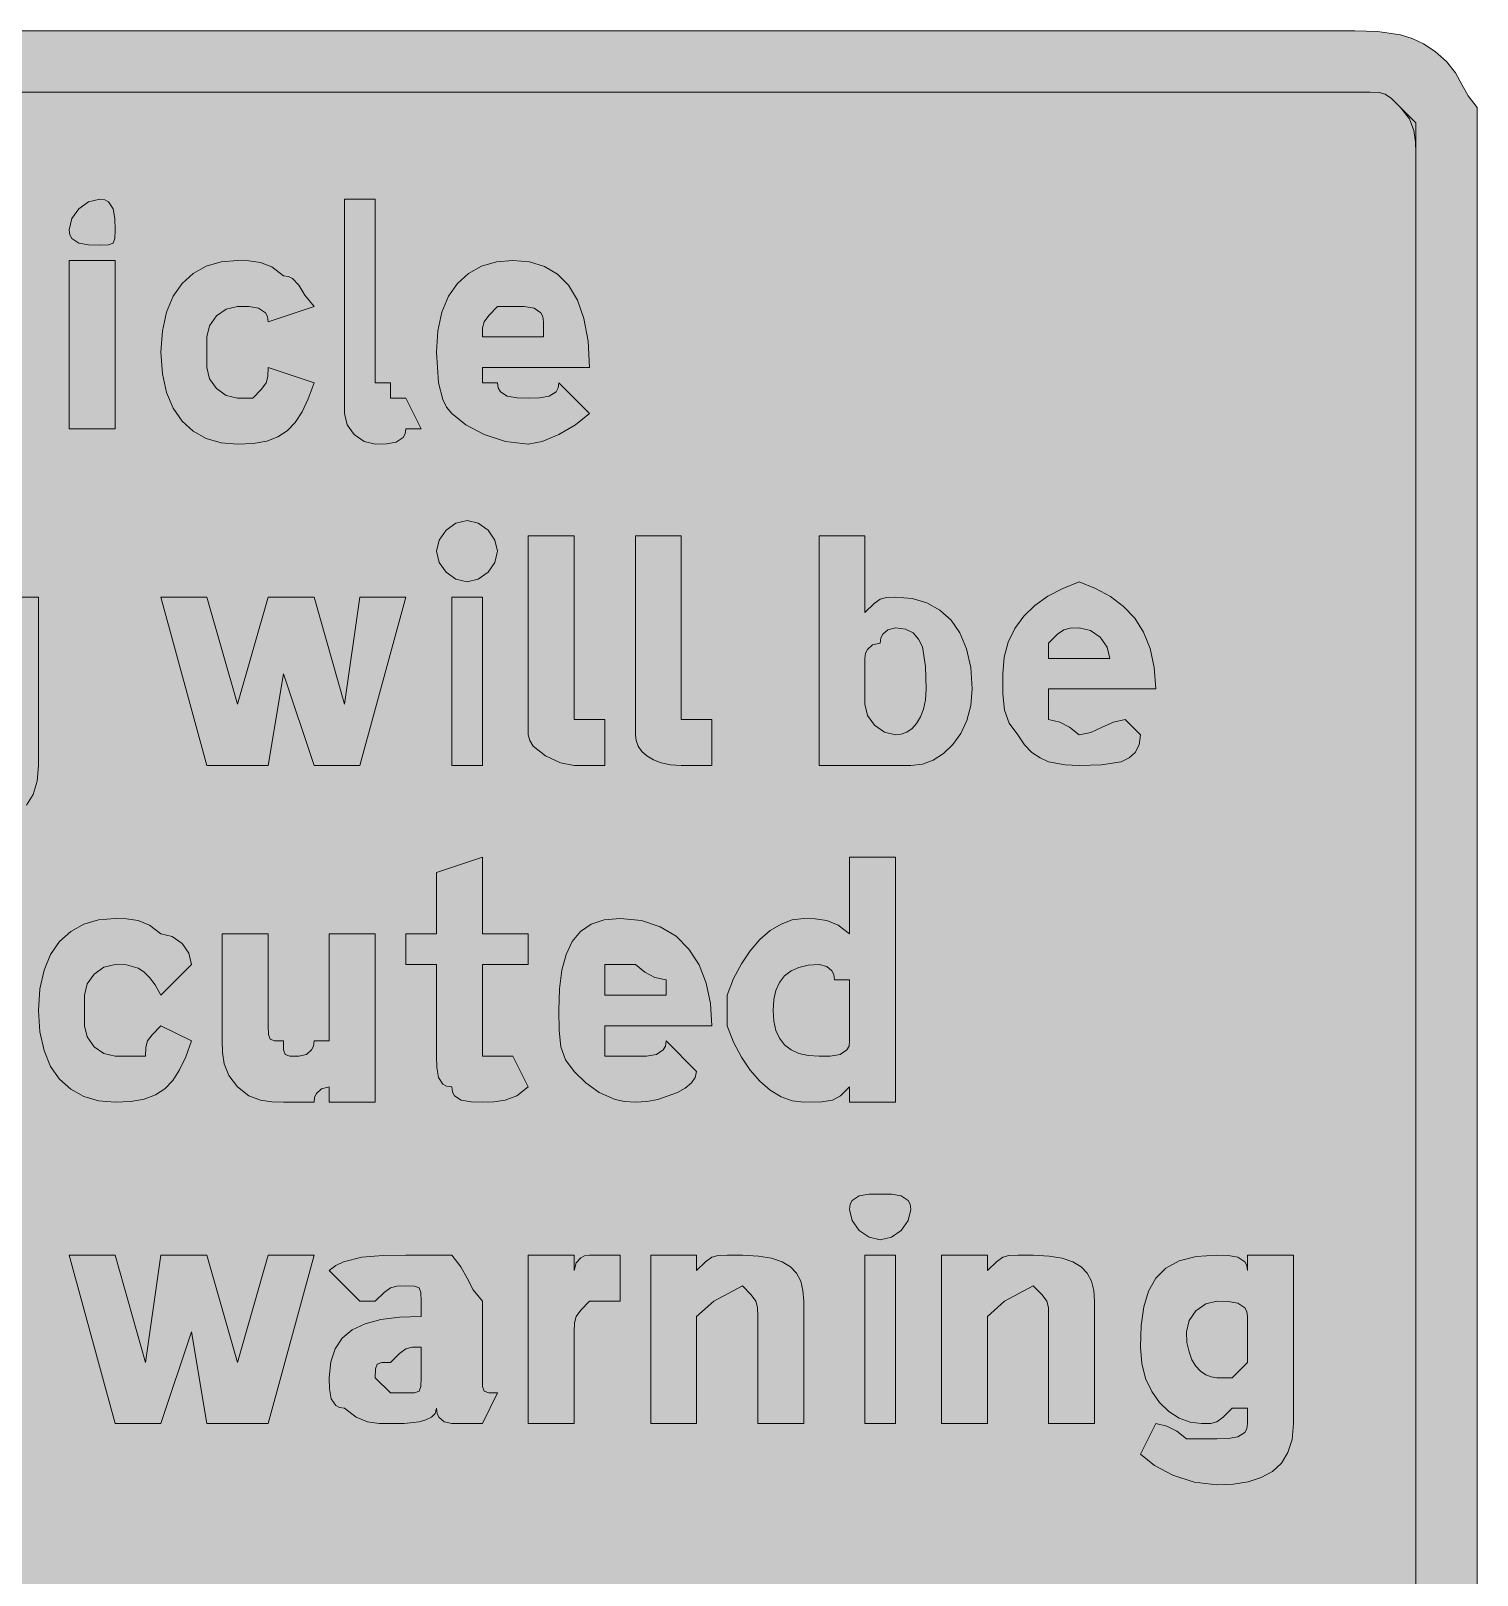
# Model space of a CAD drawing. Header units: metres. Extents: x 169 to 396, y 11 to 263.
# Drawn here: x 282.1 to 395.6, y 141.5 to 262.6 of the extents above; entities that cross this region are included whole.
import ezdxf

# ---------------------------------------------------------------- set-up
doc = ezdxf.new("R2010")
doc.units = ezdxf.units.M
doc.layers.add('FILL_RED_FF0000', color=7, linetype='Continuous', true_color=0xff0000)
doc.layers.add('FILL_WHITE_FFFFFF', color=7, linetype='Continuous', true_color=0xffffff)

msp = doc.modelspace()

# ---------------------------------------------------------------- hatches: boundary and pattern name
at = {"layer": 'FILL_RED_FF0000', "true_color": 0xff0000}
h = msp.add_hatch(color=7, dxfattribs=at)
h.dxf.hatch_style = 1
h.paths.add_polyline_path([(395.55, 16.56), (394.84, 15.68), (394.35, 14.91), (393.86, 14.37), (393.55, 14.21), (393.15, 14.16), (391.35, 12.51), (390.45, 11.97), (389.55, 11.76), (388.65, 11.07), (387.75, 10.71), (386.85, 10.58), (385.95, 10.56), (179.55, 10.56), (178.65, 10.62), (177.75, 10.78), (176.85, 11.07), (175.95, 11.46), (174.15, 12.58), (172.35, 14.16), (171.47, 14.37), (170.7, 14.91), (170.16, 15.68), (169.95, 16.56), (169.76, 17.46), (169.35, 18.36), (168.94, 19.26), (168.75, 20.16), (168.75, 252.96), (168.81, 253.86), (168.98, 254.76), (169.26, 255.66), (169.65, 256.56), (170.78, 258.36), (172.35, 260.16), (174.15, 261.81), (175.05, 262.35), (175.95, 262.56), (179.55, 262.56), (385.95, 262.56), (387.75, 262.52), (389.55, 262.26), (390.45, 261.97), (391.35, 261.55), (392.25, 260.95), (393.15, 260.16), (393.86, 259.26), (394.35, 258.36), (394.84, 257.46), (395.55, 256.56), (395.55, 252.96), (395.55, 20.16), (395.55, 16.56)])
h.paths.add_polyline_path([(174.77, 19.26), (174.9, 18.36), (175.26, 17.46), (175.95, 16.56), (177.15, 16.56), (177.86, 15.87), (178.35, 15.51), (178.84, 15.38), (179.55, 15.36), (385.95, 15.36), (386.85, 15.55), (387.75, 15.96), (388.65, 16.37), (389.55, 16.56), (390.24, 17.46), (390.6, 18.36), (390.73, 19.26), (390.75, 20.16), (390.75, 252.96), (390.73, 253.86), (390.6, 254.76), (390.24, 255.66), (389.55, 256.56), (388.84, 257.25), (388.35, 257.61), (387.86, 257.74), (387.15, 257.76), (385.95, 257.76), (179.55, 257.76), (178.65, 257.74), (177.75, 257.61), (176.85, 257.25), (175.95, 256.56), (175.26, 255.66), (174.9, 254.76), (174.77, 253.86), (174.75, 252.96), (174.75, 20.16), (174.77, 19.26)], flags=16)
h = msp.add_hatch(color=7, dxfattribs=at)
h.dxf.hatch_style = 1
h.paths.add_polyline_path([(288.73, 246.27), (288.6, 245.91), (288.24, 245.78), (287.55, 245.76), (286.67, 245.78), (285.9, 245.91), (285.36, 246.27), (285.2, 246.56), (285.15, 246.96), (285.36, 247.84), (285.9, 248.61), (286.67, 249.15), (287.55, 249.36), (287.95, 249.31), (288.24, 249.15), (288.6, 248.61), (288.73, 247.84), (288.75, 246.96), (288.73, 246.27)])
h = msp.add_hatch(color=7, dxfattribs=at)
h.dxf.hatch_style = 1
h.paths.add_polyline_path([(309.15, 234.96), (310.35, 234.96), (310.35, 233.76), (311.55, 233.76), (312.75, 231.36), (311.55, 231.36), (311.5, 230.96), (311.34, 230.67), (310.8, 230.31), (310.03, 230.18), (309.15, 230.16), (308.27, 230.37), (307.5, 230.91), (306.96, 231.68), (306.75, 232.56), (306.75, 233.76), (306.75, 249.36), (309.15, 249.36), (309.15, 234.96)])
h = msp.add_hatch(color=7, dxfattribs=at)
h.dxf.hatch_style = 1
h.paths.add_polyline_path([(285.15, 231.36), (285.15, 244.56), (288.75, 244.56), (288.75, 231.36), (285.15, 231.36)])
h = msp.add_hatch(color=7, dxfattribs=at)
h.dxf.hatch_style = 1
h.paths.add_polyline_path([(299.25, 244.54), (300.15, 244.41), (301.05, 244.05), (301.95, 243.36), (302.35, 243.31), (302.66, 243.15), (303.15, 242.61), (303.64, 241.84), (304.35, 240.96), (300.75, 239.76), (300.7, 240.16), (300.54, 240.45), (300, 240.81), (299.23, 240.94), (298.35, 240.96), (297.47, 240.75), (296.7, 240.21), (296.16, 239.44), (295.95, 238.56), (295.95, 237.36), (295.95, 236.16), (296.16, 235.28), (296.7, 234.51), (297.47, 233.97), (298.35, 233.76), (299.55, 233.76), (300.24, 234.47), (300.6, 234.96), (300.73, 235.45), (300.75, 236.16), (304.35, 234.96), (303.9, 233.72), (303.41, 232.69), (302.87, 231.86), (302.25, 231.21), (301.51, 230.73), (300.64, 230.4), (299.59, 230.22), (298.35, 230.16), (297.06, 230.27), (295.89, 230.61), (294.87, 231.17), (294, 231.96), (293.3, 232.97), (292.78, 234.21), (292.46, 235.67), (292.35, 237.36), (292.46, 239.05), (292.78, 240.51), (293.3, 241.75), (294, 242.76), (294.87, 243.55), (295.89, 244.11), (297.06, 244.45), (298.35, 244.56), (299.25, 244.54)])
h = msp.add_hatch(color=7, dxfattribs=at)
h.dxf.hatch_style = 1
h.paths.add_polyline_path([(317.55, 234.96), (318.75, 234.96), (318.8, 234.56), (318.96, 234.27), (319.5, 233.91), (320.27, 233.78), (321.15, 233.76), (322.03, 233.78), (322.8, 233.91), (323.34, 234.27), (323.5, 234.56), (323.55, 234.96), (325.95, 232.56), (324.86, 231.68), (323.55, 230.91), (322.24, 230.37), (321.15, 230.16), (319.37, 230.37), (317.7, 230.91), (316.26, 231.68), (315.15, 232.56), (314.75, 233.06), (314.46, 233.65), (314.1, 234.96), (313.95, 237.36), (314.06, 239.05), (314.38, 240.51), (314.9, 241.75), (315.6, 242.76), (316.47, 243.55), (317.49, 244.11), (318.66, 244.45), (319.95, 244.56), (321.24, 244.45), (322.41, 244.09), (323.43, 243.48), (324.3, 242.61), (325, 241.45), (325.52, 240), (325.84, 238.24), (325.95, 236.16), (317.55, 236.16), (317.55, 234.96)])
h.paths.add_polyline_path([(322.35, 239.76), (322.3, 240.16), (322.14, 240.45), (321.6, 240.81), (320.83, 240.94), (319.95, 240.96), (318.75, 240.96), (318.06, 240.25), (317.7, 239.76), (317.57, 239.27), (317.55, 238.56), (322.35, 238.56), (322.35, 239.76)], flags=16)
h = msp.add_hatch(color=7, dxfattribs=at)
h.dxf.hatch_style = 1
h.paths.add_polyline_path([(318.54, 220.88), (318, 220.11), (317.23, 219.57), (316.35, 219.36), (315.47, 219.57), (314.7, 220.11), (314.16, 220.88), (313.95, 221.76), (314.16, 222.64), (314.7, 223.41), (315.47, 223.95), (316.35, 224.16), (317.23, 223.95), (318, 223.41), (318.54, 222.64), (318.75, 221.76), (318.54, 220.88)])
h = msp.add_hatch(color=7, dxfattribs=at)
h.dxf.hatch_style = 1
h.paths.add_polyline_path([(324.75, 208.56), (327.15, 208.56), (327.15, 204.96), (324.75, 204.96), (323.68, 205.17), (322.5, 205.71), (321.54, 206.48), (321.26, 206.91), (321.15, 207.36), (321.15, 208.56), (321.15, 222.96), (324.75, 222.96), (324.75, 208.56)])
h = msp.add_hatch(color=7, dxfattribs=at)
h.dxf.hatch_style = 1
h.paths.add_polyline_path([(333.15, 208.56), (335.55, 208.56), (335.55, 204.96), (334.35, 204.96), (333.15, 204.96), (332.31, 205.01), (331.57, 205.17), (330.96, 205.4), (330.45, 205.71), (330.06, 206.07), (329.77, 206.48), (329.61, 206.91), (329.55, 207.36), (329.55, 208.56), (329.55, 222.96), (333.15, 222.96), (333.15, 208.56)])
h = msp.add_hatch(color=7, dxfattribs=at)
h.dxf.hatch_style = 1
h.paths.add_polyline_path([(343.95, 204.96), (343.95, 222.96), (347.55, 222.96), (347.55, 216.96), (348.26, 217.65), (348.75, 218.01), (349.24, 218.14), (349.95, 218.16), (351.24, 218.05), (352.41, 217.71), (353.43, 217.15), (354.3, 216.36), (355, 215.35), (355.52, 214.11), (355.84, 212.65), (355.95, 210.96), (355.84, 209.67), (355.54, 208.5), (355.06, 207.48), (354.45, 206.61), (353.72, 205.91), (352.91, 205.39), (352.05, 205.07), (351.15, 204.96), (347.55, 204.96), (343.95, 204.96)])
h.paths.add_polyline_path([(350.83, 207.58), (351.24, 207.87), (351.6, 208.26), (351.91, 208.77), (352.14, 209.38), (352.3, 210.12), (352.35, 210.96), (352.31, 212.72), (352.05, 214.26), (351.76, 214.87), (351.34, 215.35), (350.74, 215.65), (349.95, 215.76), (349.35, 215.61), (348.94, 215.25), (348.8, 214.96), (348.75, 214.56), (348.15, 214.41), (347.74, 214.05), (347.6, 213.76), (347.55, 213.36), (347.55, 209.76), (347.76, 208.88), (348.3, 208.11), (349.07, 207.57), (349.95, 207.36), (350.4, 207.42), (350.83, 207.58)], flags=16)
h = msp.add_hatch(color=7, dxfattribs=at)
h.dxf.hatch_style = 1
h.paths.add_polyline_path([(282.32, 202.69), (281.8, 201.86), (281.1, 201.21), (280.23, 200.73), (279.21, 200.4), (278.04, 200.22), (276.75, 200.16), (274.97, 200.37), (273.3, 200.91), (271.86, 201.68), (270.75, 202.56), (273.15, 204.96), (273.9, 204.36), (274.67, 203.95), (275.55, 203.76), (277.95, 203.76), (278.35, 203.81), (278.64, 203.97), (279, 204.51), (279.13, 205.28), (279.15, 206.16), (277.95, 206.16), (276.75, 204.96), (275.51, 205.42), (274.46, 205.92), (273.59, 206.5), (272.85, 207.21), (272.23, 208.09), (271.69, 209.18), (271.2, 210.52), (270.75, 212.16), (270.86, 213.45), (271.18, 214.63), (271.7, 215.7), (272.4, 216.66), (273.27, 217.5), (274.29, 218.23), (275.46, 218.85), (276.75, 219.36), (277.63, 219.17), (278.4, 218.76), (279.15, 218.16), (282.75, 218.16), (282.75, 204.96), (282.64, 203.72), (282.32, 202.69)])
h.paths.add_polyline_path([(278.94, 214.07), (278.4, 214.56), (277.63, 215.05), (276.75, 215.76), (275.1, 213.96), (274.56, 213.06), (274.35, 212.16), (274.41, 211.32), (274.57, 210.58), (274.86, 209.97), (275.25, 209.46), (275.76, 209.07), (276.37, 208.78), (277.11, 208.62), (277.95, 208.56), (279.15, 209.76), (279.15, 210.96), (279.15, 213.36), (279.1, 213.76), (278.94, 214.07)], flags=16)
h = msp.add_hatch(color=7, dxfattribs=at)
h.dxf.hatch_style = 1
h.paths.add_polyline_path([(361.95, 209.76), (361.95, 208.56), (362.83, 208.37), (363.6, 207.96), (364.35, 207.36), (365.25, 207.55), (366.15, 207.96), (367.05, 208.37), (367.95, 208.56), (369.15, 207.36), (369.04, 206.57), (368.74, 205.97), (368.26, 205.55), (367.65, 205.26), (366.11, 205), (364.35, 204.96), (363.26, 205), (361.95, 205.26), (361.28, 205.55), (360.64, 205.97), (360.05, 206.57), (359.55, 207.36), (358.86, 208.28), (358.5, 209.31), (358.37, 210.57), (358.35, 212.16), (358.46, 213.45), (358.78, 214.63), (359.3, 215.7), (360, 216.66), (360.87, 217.5), (361.89, 218.23), (363.06, 218.85), (364.35, 219.36), (365.64, 218.85), (366.81, 218.22), (367.83, 217.44), (368.7, 216.51), (369.4, 215.41), (369.92, 214.13), (370.24, 212.65), (370.35, 210.96), (361.95, 210.96), (361.95, 209.76)])
h.paths.add_polyline_path([(366.54, 214.24), (366, 215.01), (365.23, 215.55), (364.35, 215.76), (363.64, 215.74), (363.15, 215.61), (362.66, 215.25), (361.95, 214.56), (361.95, 213.36), (366.75, 213.36), (366.54, 214.24)], flags=16)
h = msp.add_hatch(color=7, dxfattribs=at)
h.dxf.hatch_style = 1
h.paths.add_polyline_path([(304.35, 204.96), (301.95, 212.16), (300.75, 204.96), (295.95, 204.96), (292.35, 218.16), (295.95, 218.16), (298.35, 209.76), (300.75, 218.16), (301.95, 218.16), (304.35, 218.16), (306.75, 209.76), (307.95, 218.16), (311.55, 218.16), (307.95, 204.96), (304.35, 204.96)])
h = msp.add_hatch(color=7, dxfattribs=at)
h.dxf.hatch_style = 1
h.paths.add_polyline_path([(315.15, 204.96), (315.15, 218.16), (317.55, 218.16), (317.55, 204.96), (315.15, 204.96)])
h = msp.add_hatch(color=7, dxfattribs=at)
h.dxf.hatch_style = 1
h.paths.add_polyline_path([(321.15, 191.76), (321.15, 189.36), (317.55, 189.36), (317.55, 183.36), (317.55, 182.16), (318.75, 182.16), (319.95, 182.16), (321.15, 179.76), (320.25, 179.07), (319.35, 178.71), (318.45, 178.58), (317.55, 178.56), (316.67, 178.58), (315.9, 178.71), (315.36, 179.07), (315.2, 179.36), (315.15, 179.76), (314.75, 179.81), (314.46, 179.97), (314.1, 180.51), (313.97, 181.28), (313.95, 182.16), (313.95, 189.36), (311.55, 189.36), (311.55, 191.76), (313.95, 191.76), (313.95, 196.56), (317.55, 197.76), (317.55, 191.76), (321.15, 191.76)])
h = msp.add_hatch(color=7, dxfattribs=at)
h.dxf.hatch_style = 1
h.paths.add_polyline_path([(349.95, 197.76), (349.95, 178.56), (346.35, 178.56), (346.35, 179.76), (345.62, 179.07), (345, 178.71), (344.16, 178.58), (342.75, 178.56), (341.85, 178.67), (340.97, 178.99), (340.11, 179.51), (339.3, 180.21), (338.54, 181.08), (337.86, 182.1), (337.25, 183.27), (336.75, 184.56), (336.75, 185.76), (336.75, 186.96), (337.25, 188.25), (337.86, 189.42), (338.54, 190.44), (339.3, 191.31), (340.11, 192.01), (340.97, 192.53), (341.85, 192.85), (342.75, 192.96), (343.65, 192.94), (344.55, 192.81), (345.45, 192.45), (346.35, 191.76), (346.35, 197.76), (349.95, 197.76)])
h.paths.add_polyline_path([(346.35, 188.16), (345.15, 188.16), (345.1, 188.56), (344.96, 188.85), (344.55, 189.21), (343.95, 189.36), (343.11, 189.3), (342.37, 189.13), (341.76, 188.85), (341.25, 188.46), (340.86, 187.95), (340.57, 187.33), (340.41, 186.6), (340.35, 185.76), (340.41, 184.92), (340.57, 184.18), (340.86, 183.57), (341.25, 183.06), (341.76, 182.67), (342.37, 182.38), (343.11, 182.22), (343.95, 182.16), (344.83, 182.18), (345.6, 182.31), (346.14, 182.67), (346.3, 182.96), (346.35, 183.36), (346.35, 186.96), (346.35, 188.16)], flags=16)
h = msp.add_hatch(color=7, dxfattribs=at)
h.dxf.hatch_style = 1
h.paths.add_polyline_path([(289.65, 192.94), (290.55, 192.81), (291.45, 192.45), (292.35, 191.76), (293.23, 191.55), (294, 191.01), (294.54, 190.24), (294.75, 189.36), (292.35, 186.96), (291.9, 187.75), (291.45, 188.35), (291, 188.77), (290.55, 189.06), (289.65, 189.32), (288.75, 189.36), (287.87, 189.15), (287.1, 188.61), (286.56, 187.84), (286.35, 186.96), (286.35, 185.76), (286.35, 184.56), (286.56, 183.68), (287.1, 182.91), (287.87, 182.37), (288.75, 182.16), (291.15, 182.16), (291.17, 182.87), (291.3, 183.36), (291.66, 183.85), (292.35, 184.56), (294.75, 183.36), (294.3, 182.12), (293.81, 181.09), (293.27, 180.26), (292.65, 179.61), (291.91, 179.13), (291.04, 178.8), (289.99, 178.62), (288.75, 178.56), (287.46, 178.67), (286.29, 179.01), (285.27, 179.57), (284.4, 180.36), (283.7, 181.37), (283.18, 182.61), (282.86, 184.07), (282.75, 185.76), (282.86, 187.45), (283.18, 188.91), (283.7, 190.15), (284.4, 191.16), (285.27, 191.95), (286.29, 192.51), (287.46, 192.85), (288.75, 192.96), (289.65, 192.94)])
h = msp.add_hatch(color=7, dxfattribs=at)
h.dxf.hatch_style = 1
h.paths.add_polyline_path([(327.15, 183.36), (327.15, 182.16), (329.55, 182.16), (330.43, 182.18), (331.2, 182.31), (331.74, 182.67), (331.9, 182.96), (331.95, 183.36), (334.35, 180.96), (334.24, 180.51), (333.94, 180.08), (333.46, 179.67), (332.85, 179.31), (331.31, 178.77), (330.45, 178.61), (329.55, 178.56), (328.7, 178.61), (327.96, 178.77), (326.7, 179.31), (325.67, 180.08), (324.75, 180.96), (324.06, 181.88), (323.7, 182.91), (323.57, 184.17), (323.55, 185.76), (323.61, 187.45), (323.79, 188.91), (324.12, 190.15), (324.6, 191.16), (325.25, 191.95), (326.08, 192.51), (327.11, 192.85), (328.35, 192.96), (330.04, 192.8), (331.5, 192.32), (332.74, 191.57), (333.75, 190.56), (334.54, 189.33), (335.1, 187.9), (335.44, 186.3), (335.55, 184.56), (327.15, 184.56), (327.15, 183.36)])
h.paths.add_polyline_path([(331.95, 188.16), (331.07, 188.35), (330.3, 188.76), (329.55, 189.36), (327.15, 189.36), (327.15, 186.96), (331.95, 186.96), (331.95, 188.16)], flags=16)
h = msp.add_hatch(color=7, dxfattribs=at)
h.dxf.hatch_style = 1
h.paths.add_polyline_path([(309.15, 191.76), (309.15, 178.56), (305.55, 178.56), (305.55, 179.76), (304.95, 179.61), (304.54, 179.25), (304.4, 178.96), (304.35, 178.56), (301.95, 178.56), (301.05, 178.58), (300.15, 178.71), (299.25, 179.07), (298.35, 179.76), (297.66, 180.66), (297.3, 181.56), (297.17, 182.46), (297.15, 183.36), (297.15, 191.76), (300.75, 191.76), (300.75, 184.56), (300.77, 183.87), (300.9, 183.51), (301.26, 183.38), (301.95, 183.36), (301.97, 182.67), (302.1, 182.31), (302.46, 182.18), (303.15, 182.16), (303.75, 182.31), (304.16, 182.67), (304.3, 182.96), (304.35, 183.36), (305.55, 183.36), (305.55, 184.56), (305.55, 191.76), (309.15, 191.76)])
h = msp.add_hatch(color=7, dxfattribs=at)
h.dxf.hatch_style = 1
h.paths.add_polyline_path([(350.94, 169.28), (350.4, 168.51), (349.63, 167.97), (348.75, 167.76), (347.87, 167.97), (347.1, 168.51), (346.56, 169.28), (346.35, 170.16), (346.4, 170.56), (346.56, 170.85), (347.1, 171.21), (347.87, 171.34), (348.75, 171.36), (349.63, 171.34), (350.4, 171.21), (350.94, 170.85), (351.1, 170.56), (351.15, 170.16), (350.94, 169.28)])
h = msp.add_hatch(color=7, dxfattribs=at)
h.dxf.hatch_style = 1
h.paths.add_polyline_path([(295.95, 153.36), (294.75, 160.56), (292.35, 153.36), (288.75, 153.36), (285.15, 166.56), (288.75, 166.56), (291.15, 158.16), (292.35, 166.56), (294.75, 166.56), (295.95, 166.56), (298.35, 158.16), (300.75, 166.56), (304.35, 166.56), (300.75, 153.36), (295.95, 153.36)])
h = msp.add_hatch(color=7, dxfattribs=at)
h.dxf.hatch_style = 1
h.paths.add_polyline_path([(315.15, 153.36), (314.55, 153.51), (314.14, 153.87), (314, 154.16), (313.95, 154.56), (313.84, 154.16), (313.56, 153.87), (313.13, 153.65), (312.6, 153.51), (311.42, 153.38), (310.35, 153.36), (309.45, 153.38), (308.55, 153.51), (307.65, 153.87), (306.75, 154.56), (306.35, 154.61), (306.06, 154.77), (305.7, 155.31), (305.57, 156.08), (305.55, 156.96), (305.66, 158.2), (306, 159.23), (306.56, 160.06), (307.35, 160.71), (308.36, 161.19), (309.6, 161.52), (311.06, 161.7), (312.75, 161.76), (312.75, 162.96), (312.73, 163.65), (312.6, 164.01), (312.24, 164.14), (311.55, 164.16), (310.84, 164.14), (310.35, 164.01), (309.86, 163.65), (309.15, 162.96), (307.95, 162.96), (305.55, 165.36), (306.05, 165.76), (306.66, 166.05), (308.1, 166.41), (309.77, 166.54), (311.55, 166.56), (315.15, 166.56), (315.86, 165.66), (316.35, 164.76), (316.84, 163.86), (317.55, 162.96), (317.55, 156.96), (317.57, 156.27), (317.7, 155.91), (318.06, 155.78), (318.75, 155.76), (317.55, 153.36), (315.15, 153.36)])
h.paths.add_polyline_path([(311.55, 155.76), (312.24, 155.78), (312.6, 155.91), (312.73, 156.27), (312.75, 156.96), (312.75, 159.36), (312.04, 159.34), (311.55, 159.21), (311.06, 158.85), (310.35, 158.16), (309.66, 158.14), (309.3, 158.01), (309.17, 157.65), (309.15, 156.96), (310.35, 155.76), (311.55, 155.76)], flags=16)
h = msp.add_hatch(color=7, dxfattribs=at)
h.dxf.hatch_style = 1
h.paths.add_polyline_path([(321.15, 166.56), (324.75, 166.56), (324.75, 165.36), (324.9, 165.96), (325.26, 166.37), (325.55, 166.51), (325.95, 166.56), (328.35, 166.56), (328.35, 162.96), (325.95, 162.96), (325.26, 162.25), (324.9, 161.76), (324.77, 161.27), (324.75, 160.56), (324.75, 153.36), (321.15, 153.36), (321.15, 166.56)])
h = msp.add_hatch(color=7, dxfattribs=at)
h.dxf.hatch_style = 1
h.paths.add_polyline_path([(339.15, 153.36), (339.15, 160.56), (339.15, 161.76), (339.13, 162.47), (339, 162.96), (338.64, 163.45), (337.95, 164.16), (335.7, 162.96), (334.35, 161.76), (334.35, 153.36), (330.75, 153.36), (330.75, 166.56), (334.35, 166.56), (334.35, 165.36), (335.06, 166.05), (335.55, 166.41), (336.04, 166.54), (336.75, 166.56), (337.95, 166.56), (339.19, 166.5), (340.22, 166.33), (341.05, 166.05), (341.7, 165.66), (342.18, 165.15), (342.51, 164.53), (342.69, 163.8), (342.75, 162.96), (342.75, 161.76), (342.75, 153.36), (339.15, 153.36)])
h = msp.add_hatch(color=7, dxfattribs=at)
h.dxf.hatch_style = 1
h.paths.add_polyline_path([(347.55, 153.36), (347.55, 166.56), (349.95, 166.56), (349.95, 153.36), (347.55, 153.36)])
h = msp.add_hatch(color=7, dxfattribs=at)
h.dxf.hatch_style = 1
h.paths.add_polyline_path([(361.95, 153.36), (361.95, 160.56), (361.95, 161.76), (361.93, 162.47), (361.8, 162.96), (361.44, 163.45), (360.75, 164.16), (358.5, 162.96), (357.15, 161.76), (357.15, 153.36), (353.55, 153.36), (353.55, 166.56), (357.15, 166.56), (357.15, 165.36), (357.86, 166.05), (358.35, 166.41), (358.84, 166.54), (359.55, 166.56), (360.75, 166.56), (361.99, 166.5), (363.02, 166.33), (363.85, 166.05), (364.5, 165.66), (364.98, 165.15), (365.31, 164.53), (365.49, 163.8), (365.55, 162.96), (365.55, 161.76), (365.55, 153.36), (361.95, 153.36)])
h = msp.add_hatch(color=7, dxfattribs=at)
h.dxf.hatch_style = 1
h.paths.add_polyline_path([(380.72, 151.09), (380.2, 150.26), (379.5, 149.61), (378.63, 149.13), (377.61, 148.8), (376.44, 148.62), (375.15, 148.56), (373.37, 148.77), (371.7, 149.31), (370.26, 150.08), (369.15, 150.96), (370.35, 153.36), (371.23, 153.17), (372, 152.76), (372.75, 152.16), (375.15, 152.16), (376.03, 152.18), (376.8, 152.31), (377.34, 152.67), (377.5, 152.96), (377.55, 153.36), (377.55, 154.56), (376.35, 154.56), (375.64, 153.87), (375.15, 153.51), (374.66, 153.38), (373.95, 153.36), (373.05, 153.47), (372.19, 153.79), (371.38, 154.31), (370.65, 155.01), (370.04, 155.88), (369.56, 156.9), (369.26, 158.07), (369.15, 159.36), (369.21, 161.05), (369.41, 162.51), (369.78, 163.75), (370.35, 164.76), (371.14, 165.55), (372.19, 166.11), (373.51, 166.45), (375.15, 166.56), (376.03, 166.54), (376.8, 166.41), (377.34, 166.05), (377.5, 165.76), (377.55, 165.36), (377.55, 166.56), (381.15, 166.56), (381.15, 153.36), (381.04, 152.12), (380.72, 151.09)])
h.paths.add_polyline_path([(377.34, 162.45), (376.8, 162.81), (376.03, 162.94), (375.15, 162.96), (374.27, 162.75), (373.5, 162.21), (372.96, 161.44), (372.75, 160.56), (372.8, 159.72), (372.96, 158.98), (373.19, 158.37), (373.5, 157.86), (373.86, 157.47), (374.27, 157.18), (374.7, 157.02), (375.15, 156.96), (376.35, 156.96), (377.55, 158.16), (377.55, 161.76), (377.5, 162.16), (377.34, 162.45)], flags=16)
at = {"layer": 'FILL_WHITE_FFFFFF', "true_color": 0xffffff}
h = msp.add_hatch(color=7, dxfattribs=at)
h.dxf.hatch_style = 1
h.paths.add_polyline_path([(174.75, 252.96), (174.77, 253.86), (174.9, 254.76), (175.26, 255.66), (175.95, 256.56), (176.85, 257.25), (177.75, 257.61), (178.65, 257.74), (179.55, 257.76), (385.95, 257.76), (387.15, 257.76), (387.86, 257.74), (388.35, 257.61), (388.84, 257.25), (389.55, 256.56), (390.75, 255.36), (390.75, 252.96), (390.75, 20.16), (390.73, 19.26), (390.6, 18.36), (390.24, 17.46), (389.55, 16.56), (387.15, 16.56), (387.1, 16.16), (386.96, 15.87), (386.55, 15.51), (385.95, 15.36), (179.55, 15.36), (178.31, 15.47), (177.28, 15.77), (176.45, 16.25), (175.8, 16.86), (175.32, 17.59), (174.99, 18.4), (174.81, 19.26), (174.75, 20.16), (174.75, 252.96)])

# ---------------------------------------------------------------- linework, layer by layer
at = {"layer": 'FILL_RED_FF0000', "lineweight": 0, "true_color": 0xff0000}
for points in [[(179.55, 262.56), (385.95, 262.56), (387.75, 262.52), (389.55, 262.26), (390.45, 261.97), (391.35, 261.55), (392.25, 260.95), (393.15, 260.16), (393.86, 259.26), (394.35, 258.36), (394.84, 257.46), (395.55, 256.56), (395.55, 252.96), (395.55, 20.16)], [(390.75, 20.16), (390.75, 252.96), (390.73, 253.86), (390.6, 254.76), (390.24, 255.66), (389.55, 256.56), (388.84, 257.25), (388.35, 257.61), (387.86, 257.74), (387.15, 257.76), (385.95, 257.76), (179.55, 257.76), (178.65, 257.74), (177.75, 257.61), (176.85, 257.25), (175.95, 256.56), (175.26, 255.66), (174.9, 254.76), (174.77, 253.86), (174.75, 252.96), (174.75, 20.16)], [(279.15, 218.16), (282.75, 218.16), (282.75, 204.96), (282.64, 203.72), (282.32, 202.69), (281.8, 201.86)]]:
    msp.add_lwpolyline(points, dxfattribs=at)
for points in [[(288.73, 246.27), (288.6, 245.91), (288.24, 245.78), (287.55, 245.76), (286.67, 245.78), (285.9, 245.91), (285.36, 246.27), (285.2, 246.56), (285.15, 246.96), (285.36, 247.84), (285.9, 248.61), (286.67, 249.15), (287.55, 249.36), (287.95, 249.31), (288.24, 249.15), (288.6, 248.61), (288.73, 247.84), (288.75, 246.96)], [(309.15, 234.96), (310.35, 234.96), (310.35, 233.76), (311.55, 233.76), (312.75, 231.36), (311.55, 231.36), (311.5, 230.96), (311.34, 230.67), (310.8, 230.31), (310.03, 230.18), (309.15, 230.16), (308.27, 230.37), (307.5, 230.91), (306.96, 231.68), (306.75, 232.56), (306.75, 233.76), (306.75, 249.36), (309.15, 249.36)], [(285.15, 231.36), (285.15, 244.56), (288.75, 244.56), (288.75, 231.36)], [(299.25, 244.54), (300.15, 244.41), (301.05, 244.05), (301.95, 243.36), (302.35, 243.31), (302.66, 243.15), (303.15, 242.61), (303.64, 241.84), (304.35, 240.96), (300.75, 239.76), (300.7, 240.16), (300.54, 240.45), (300, 240.81), (299.23, 240.94), (298.35, 240.96), (297.47, 240.75), (296.7, 240.21), (296.16, 239.44), (295.95, 238.56), (295.95, 237.36), (295.95, 236.16), (296.16, 235.28), (296.7, 234.51), (297.47, 233.97), (298.35, 233.76), (299.55, 233.76), (300.24, 234.47), (300.6, 234.96), (300.73, 235.45), (300.75, 236.16), (304.35, 234.96), (303.9, 233.72), (303.41, 232.69), (302.87, 231.86), (302.25, 231.21), (301.51, 230.73), (300.64, 230.4), (299.59, 230.22), (298.35, 230.16), (297.06, 230.27), (295.89, 230.61), (294.87, 231.17), (294, 231.96), (293.3, 232.97), (292.78, 234.21), (292.46, 235.67), (292.35, 237.36), (292.46, 239.05), (292.78, 240.51), (293.3, 241.75), (294, 242.76), (294.87, 243.55), (295.89, 244.11), (297.06, 244.45), (298.35, 244.56)], [(317.55, 234.96), (318.75, 234.96), (318.8, 234.56), (318.96, 234.27), (319.5, 233.91), (320.27, 233.78), (321.15, 233.76), (322.03, 233.78), (322.8, 233.91), (323.34, 234.27), (323.5, 234.56), (323.55, 234.96), (325.95, 232.56), (324.86, 231.68), (323.55, 230.91), (322.24, 230.37), (321.15, 230.16), (319.37, 230.37), (317.7, 230.91), (316.26, 231.68), (315.15, 232.56), (314.75, 233.06), (314.46, 233.65), (314.1, 234.96), (313.95, 237.36), (314.06, 239.05), (314.38, 240.51), (314.9, 241.75), (315.6, 242.76), (316.47, 243.55), (317.49, 244.11), (318.66, 244.45), (319.95, 244.56), (321.24, 244.45), (322.41, 244.09), (323.43, 243.48), (324.3, 242.61), (325, 241.45), (325.52, 240), (325.84, 238.24), (325.95, 236.16), (317.55, 236.16)], [(322.35, 239.76), (322.3, 240.16), (322.14, 240.45), (321.6, 240.81), (320.83, 240.94), (319.95, 240.96), (318.75, 240.96), (318.06, 240.25), (317.7, 239.76), (317.57, 239.27), (317.55, 238.56), (322.35, 238.56)], [(318.54, 220.88), (318, 220.11), (317.23, 219.57), (316.35, 219.36), (315.47, 219.57), (314.7, 220.11), (314.16, 220.88), (313.95, 221.76), (314.16, 222.64), (314.7, 223.41), (315.47, 223.95), (316.35, 224.16), (317.23, 223.95), (318, 223.41), (318.54, 222.64), (318.75, 221.76)], [(324.75, 208.56), (327.15, 208.56), (327.15, 204.96), (324.75, 204.96), (323.68, 205.17), (322.5, 205.71), (321.54, 206.48), (321.26, 206.91), (321.15, 207.36), (321.15, 208.56), (321.15, 222.96), (324.75, 222.96)], [(333.15, 208.56), (335.55, 208.56), (335.55, 204.96), (334.35, 204.96), (333.15, 204.96), (332.31, 205.01), (331.57, 205.17), (330.96, 205.4), (330.45, 205.71), (330.06, 206.07), (329.77, 206.48), (329.61, 206.91), (329.55, 207.36), (329.55, 208.56), (329.55, 222.96), (333.15, 222.96)], [(343.95, 204.96), (343.95, 222.96), (347.55, 222.96), (347.55, 216.96), (348.26, 217.65), (348.75, 218.01), (349.24, 218.14), (349.95, 218.16), (351.24, 218.05), (352.41, 217.71), (353.43, 217.15), (354.3, 216.36), (355, 215.35), (355.52, 214.11), (355.84, 212.65), (355.95, 210.96), (355.84, 209.67), (355.54, 208.5), (355.06, 207.48), (354.45, 206.61), (353.72, 205.91), (352.91, 205.39), (352.05, 205.07), (351.15, 204.96), (347.55, 204.96)], [(361.95, 209.76), (361.95, 208.56), (362.83, 208.37), (363.6, 207.96), (364.35, 207.36), (365.25, 207.55), (366.15, 207.96), (367.05, 208.37), (367.95, 208.56), (369.15, 207.36), (369.04, 206.57), (368.74, 205.97), (368.26, 205.55), (367.65, 205.26), (366.11, 205), (364.35, 204.96), (363.26, 205), (361.95, 205.26), (361.28, 205.55), (360.64, 205.97), (360.05, 206.57), (359.55, 207.36), (358.86, 208.28), (358.5, 209.31), (358.37, 210.57), (358.35, 212.16), (358.46, 213.45), (358.78, 214.63), (359.3, 215.7), (360, 216.66), (360.87, 217.5), (361.89, 218.23), (363.06, 218.85), (364.35, 219.36), (365.64, 218.85), (366.81, 218.22), (367.83, 217.44), (368.7, 216.51), (369.4, 215.41), (369.92, 214.13), (370.24, 212.65), (370.35, 210.96), (361.95, 210.96)], [(304.35, 204.96), (301.95, 212.16), (300.75, 204.96), (295.95, 204.96), (292.35, 218.16), (295.95, 218.16), (298.35, 209.76), (300.75, 218.16), (301.95, 218.16), (304.35, 218.16), (306.75, 209.76), (307.95, 218.16), (311.55, 218.16), (307.95, 204.96)], [(315.15, 204.96), (315.15, 218.16), (317.55, 218.16), (317.55, 204.96)], [(350.83, 207.58), (351.24, 207.87), (351.6, 208.26), (351.91, 208.77), (352.14, 209.38), (352.3, 210.12), (352.35, 210.96), (352.31, 212.72), (352.05, 214.26), (351.76, 214.87), (351.34, 215.35), (350.74, 215.65), (349.95, 215.76), (349.35, 215.61), (348.94, 215.25), (348.8, 214.96), (348.75, 214.56), (348.15, 214.41), (347.74, 214.05), (347.6, 213.76), (347.55, 213.36), (347.55, 209.76), (347.76, 208.88), (348.3, 208.11), (349.07, 207.57), (349.95, 207.36), (350.4, 207.42)], [(366.54, 214.24), (366, 215.01), (365.23, 215.55), (364.35, 215.76), (363.64, 215.74), (363.15, 215.61), (362.66, 215.25), (361.95, 214.56), (361.95, 213.36), (366.75, 213.36)], [(321.15, 191.76), (321.15, 189.36), (317.55, 189.36), (317.55, 183.36), (317.55, 182.16), (318.75, 182.16), (319.95, 182.16), (321.15, 179.76), (320.25, 179.07), (319.35, 178.71), (318.45, 178.58), (317.55, 178.56), (316.67, 178.58), (315.9, 178.71), (315.36, 179.07), (315.2, 179.36), (315.15, 179.76), (314.75, 179.81), (314.46, 179.97), (314.1, 180.51), (313.97, 181.28), (313.95, 182.16), (313.95, 189.36), (311.55, 189.36), (311.55, 191.76), (313.95, 191.76), (313.95, 196.56), (317.55, 197.76), (317.55, 191.76)], [(349.95, 197.76), (349.95, 178.56), (346.35, 178.56), (346.35, 179.76), (345.62, 179.07), (345, 178.71), (344.16, 178.58), (342.75, 178.56), (341.85, 178.67), (340.97, 178.99), (340.11, 179.51), (339.3, 180.21), (338.54, 181.08), (337.86, 182.1), (337.25, 183.27), (336.75, 184.56), (336.75, 185.76), (336.75, 186.96), (337.25, 188.25), (337.86, 189.42), (338.54, 190.44), (339.3, 191.31), (340.11, 192.01), (340.97, 192.53), (341.85, 192.85), (342.75, 192.96), (343.65, 192.94), (344.55, 192.81), (345.45, 192.45), (346.35, 191.76), (346.35, 197.76)], [(289.65, 192.94), (290.55, 192.81), (291.45, 192.45), (292.35, 191.76), (293.23, 191.55), (294, 191.01), (294.54, 190.24), (294.75, 189.36), (292.35, 186.96), (291.9, 187.75), (291.45, 188.35), (291, 188.77), (290.55, 189.06), (289.65, 189.32), (288.75, 189.36), (287.87, 189.15), (287.1, 188.61), (286.56, 187.84), (286.35, 186.96), (286.35, 185.76), (286.35, 184.56), (286.56, 183.68), (287.1, 182.91), (287.87, 182.37), (288.75, 182.16), (291.15, 182.16), (291.17, 182.87), (291.3, 183.36), (291.66, 183.85), (292.35, 184.56), (294.75, 183.36), (294.3, 182.12), (293.81, 181.09), (293.27, 180.26), (292.65, 179.61), (291.91, 179.13), (291.04, 178.8), (289.99, 178.62), (288.75, 178.56), (287.46, 178.67), (286.29, 179.01), (285.27, 179.57), (284.4, 180.36), (283.7, 181.37), (283.18, 182.61), (282.86, 184.07), (282.75, 185.76), (282.86, 187.45), (283.18, 188.91), (283.7, 190.15), (284.4, 191.16), (285.27, 191.95), (286.29, 192.51), (287.46, 192.85), (288.75, 192.96)], [(327.15, 183.36), (327.15, 182.16), (329.55, 182.16), (330.43, 182.18), (331.2, 182.31), (331.74, 182.67), (331.9, 182.96), (331.95, 183.36), (334.35, 180.96), (334.24, 180.51), (333.94, 180.08), (333.46, 179.67), (332.85, 179.31), (331.31, 178.77), (330.45, 178.61), (329.55, 178.56), (328.7, 178.61), (327.96, 178.77), (326.7, 179.31), (325.67, 180.08), (324.75, 180.96), (324.06, 181.88), (323.7, 182.91), (323.57, 184.17), (323.55, 185.76), (323.61, 187.45), (323.79, 188.91), (324.12, 190.15), (324.6, 191.16), (325.25, 191.95), (326.08, 192.51), (327.11, 192.85), (328.35, 192.96), (330.04, 192.8), (331.5, 192.32), (332.74, 191.57), (333.75, 190.56), (334.54, 189.33), (335.1, 187.9), (335.44, 186.3), (335.55, 184.56), (327.15, 184.56)], [(309.15, 191.76), (309.15, 178.56), (305.55, 178.56), (305.55, 179.76), (304.95, 179.61), (304.54, 179.25), (304.4, 178.96), (304.35, 178.56), (301.95, 178.56), (301.05, 178.58), (300.15, 178.71), (299.25, 179.07), (298.35, 179.76), (297.66, 180.66), (297.3, 181.56), (297.17, 182.46), (297.15, 183.36), (297.15, 191.76), (300.75, 191.76), (300.75, 184.56), (300.77, 183.87), (300.9, 183.51), (301.26, 183.38), (301.95, 183.36), (301.97, 182.67), (302.1, 182.31), (302.46, 182.18), (303.15, 182.16), (303.75, 182.31), (304.16, 182.67), (304.3, 182.96), (304.35, 183.36), (305.55, 183.36), (305.55, 184.56), (305.55, 191.76)], [(331.95, 188.16), (331.07, 188.35), (330.3, 188.76), (329.55, 189.36), (327.15, 189.36), (327.15, 186.96), (331.95, 186.96)], [(346.35, 188.16), (345.15, 188.16), (345.1, 188.56), (344.96, 188.85), (344.55, 189.21), (343.95, 189.36), (343.11, 189.3), (342.37, 189.13), (341.76, 188.85), (341.25, 188.46), (340.86, 187.95), (340.57, 187.33), (340.41, 186.6), (340.35, 185.76), (340.41, 184.92), (340.57, 184.18), (340.86, 183.57), (341.25, 183.06), (341.76, 182.67), (342.37, 182.38), (343.11, 182.22), (343.95, 182.16), (344.83, 182.18), (345.6, 182.31), (346.14, 182.67), (346.3, 182.96), (346.35, 183.36), (346.35, 186.96)], [(350.94, 169.28), (350.4, 168.51), (349.63, 167.97), (348.75, 167.76), (347.87, 167.97), (347.1, 168.51), (346.56, 169.28), (346.35, 170.16), (346.4, 170.56), (346.56, 170.85), (347.1, 171.21), (347.87, 171.34), (348.75, 171.36), (349.63, 171.34), (350.4, 171.21), (350.94, 170.85), (351.1, 170.56), (351.15, 170.16)], [(295.95, 153.36), (294.75, 160.56), (292.35, 153.36), (288.75, 153.36), (285.15, 166.56), (288.75, 166.56), (291.15, 158.16), (292.35, 166.56), (294.75, 166.56), (295.95, 166.56), (298.35, 158.16), (300.75, 166.56), (304.35, 166.56), (300.75, 153.36)], [(315.15, 153.36), (314.55, 153.51), (314.14, 153.87), (314, 154.16), (313.95, 154.56), (313.84, 154.16), (313.56, 153.87), (313.13, 153.65), (312.6, 153.51), (311.42, 153.38), (310.35, 153.36), (309.45, 153.38), (308.55, 153.51), (307.65, 153.87), (306.75, 154.56), (306.35, 154.61), (306.06, 154.77), (305.7, 155.31), (305.57, 156.08), (305.55, 156.96), (305.66, 158.2), (306, 159.23), (306.56, 160.06), (307.35, 160.71), (308.36, 161.19), (309.6, 161.52), (311.06, 161.7), (312.75, 161.76), (312.75, 162.96), (312.73, 163.65), (312.6, 164.01), (312.24, 164.14), (311.55, 164.16), (310.84, 164.14), (310.35, 164.01), (309.86, 163.65), (309.15, 162.96), (307.95, 162.96), (305.55, 165.36), (306.05, 165.76), (306.66, 166.05), (308.1, 166.41), (309.77, 166.54), (311.55, 166.56), (315.15, 166.56), (315.86, 165.66), (316.35, 164.76), (316.84, 163.86), (317.55, 162.96), (317.55, 156.96), (317.57, 156.27), (317.7, 155.91), (318.06, 155.78), (318.75, 155.76), (317.55, 153.36)], [(321.15, 166.56), (324.75, 166.56), (324.75, 165.36), (324.9, 165.96), (325.26, 166.37), (325.55, 166.51), (325.95, 166.56), (328.35, 166.56), (328.35, 162.96), (325.95, 162.96), (325.26, 162.25), (324.9, 161.76), (324.77, 161.27), (324.75, 160.56), (324.75, 153.36), (321.15, 153.36)], [(339.15, 153.36), (339.15, 160.56), (339.15, 161.76), (339.13, 162.47), (339, 162.96), (338.64, 163.45), (337.95, 164.16), (335.7, 162.96), (334.35, 161.76), (334.35, 153.36), (330.75, 153.36), (330.75, 166.56), (334.35, 166.56), (334.35, 165.36), (335.06, 166.05), (335.55, 166.41), (336.04, 166.54), (336.75, 166.56), (337.95, 166.56), (339.19, 166.5), (340.22, 166.33), (341.05, 166.05), (341.7, 165.66), (342.18, 165.15), (342.51, 164.53), (342.69, 163.8), (342.75, 162.96), (342.75, 161.76), (342.75, 153.36)], [(347.55, 153.36), (347.55, 166.56), (349.95, 166.56), (349.95, 153.36)], [(361.95, 153.36), (361.95, 160.56), (361.95, 161.76), (361.93, 162.47), (361.8, 162.96), (361.44, 163.45), (360.75, 164.16), (358.5, 162.96), (357.15, 161.76), (357.15, 153.36), (353.55, 153.36), (353.55, 166.56), (357.15, 166.56), (357.15, 165.36), (357.86, 166.05), (358.35, 166.41), (358.84, 166.54), (359.55, 166.56), (360.75, 166.56), (361.99, 166.5), (363.02, 166.33), (363.85, 166.05), (364.5, 165.66), (364.98, 165.15), (365.31, 164.53), (365.49, 163.8), (365.55, 162.96), (365.55, 161.76), (365.55, 153.36)], [(380.72, 151.09), (380.2, 150.26), (379.5, 149.61), (378.63, 149.13), (377.61, 148.8), (376.44, 148.62), (375.15, 148.56), (373.37, 148.77), (371.7, 149.31), (370.26, 150.08), (369.15, 150.96), (370.35, 153.36), (371.23, 153.17), (372, 152.76), (372.75, 152.16), (375.15, 152.16), (376.03, 152.18), (376.8, 152.31), (377.34, 152.67), (377.5, 152.96), (377.55, 153.36), (377.55, 154.56), (376.35, 154.56), (375.64, 153.87), (375.15, 153.51), (374.66, 153.38), (373.95, 153.36), (373.05, 153.47), (372.19, 153.79), (371.38, 154.31), (370.65, 155.01), (370.04, 155.88), (369.56, 156.9), (369.26, 158.07), (369.15, 159.36), (369.21, 161.05), (369.41, 162.51), (369.78, 163.75), (370.35, 164.76), (371.14, 165.55), (372.19, 166.11), (373.51, 166.45), (375.15, 166.56), (376.03, 166.54), (376.8, 166.41), (377.34, 166.05), (377.5, 165.76), (377.55, 165.36), (377.55, 166.56), (381.15, 166.56), (381.15, 153.36), (381.04, 152.12)], [(377.34, 162.45), (376.8, 162.81), (376.03, 162.94), (375.15, 162.96), (374.27, 162.75), (373.5, 162.21), (372.96, 161.44), (372.75, 160.56), (372.8, 159.72), (372.96, 158.98), (373.19, 158.37), (373.5, 157.86), (373.86, 157.47), (374.27, 157.18), (374.7, 157.02), (375.15, 156.96), (376.35, 156.96), (377.55, 158.16), (377.55, 161.76), (377.5, 162.16)], [(311.55, 155.76), (312.24, 155.78), (312.6, 155.91), (312.73, 156.27), (312.75, 156.96), (312.75, 159.36), (312.04, 159.34), (311.55, 159.21), (311.06, 158.85), (310.35, 158.16), (309.66, 158.14), (309.3, 158.01), (309.17, 157.65), (309.15, 156.96), (310.35, 155.76)]]:
    msp.add_lwpolyline(points, close=True, dxfattribs=at)
at = {"layer": 'FILL_WHITE_FFFFFF', "lineweight": 0, "true_color": 0xffffff}
msp.add_lwpolyline([(174.75, 20.16), (174.75, 252.96), (174.77, 253.86), (174.9, 254.76), (175.26, 255.66), (175.95, 256.56), (176.85, 257.25), (177.75, 257.61), (178.65, 257.74), (179.55, 257.76), (385.95, 257.76), (387.15, 257.76), (387.86, 257.74), (388.35, 257.61), (388.84, 257.25), (389.55, 256.56), (390.75, 255.36), (390.75, 252.96), (390.75, 20.16)], dxfattribs=at)

doc.saveas('drawing.dxf')
